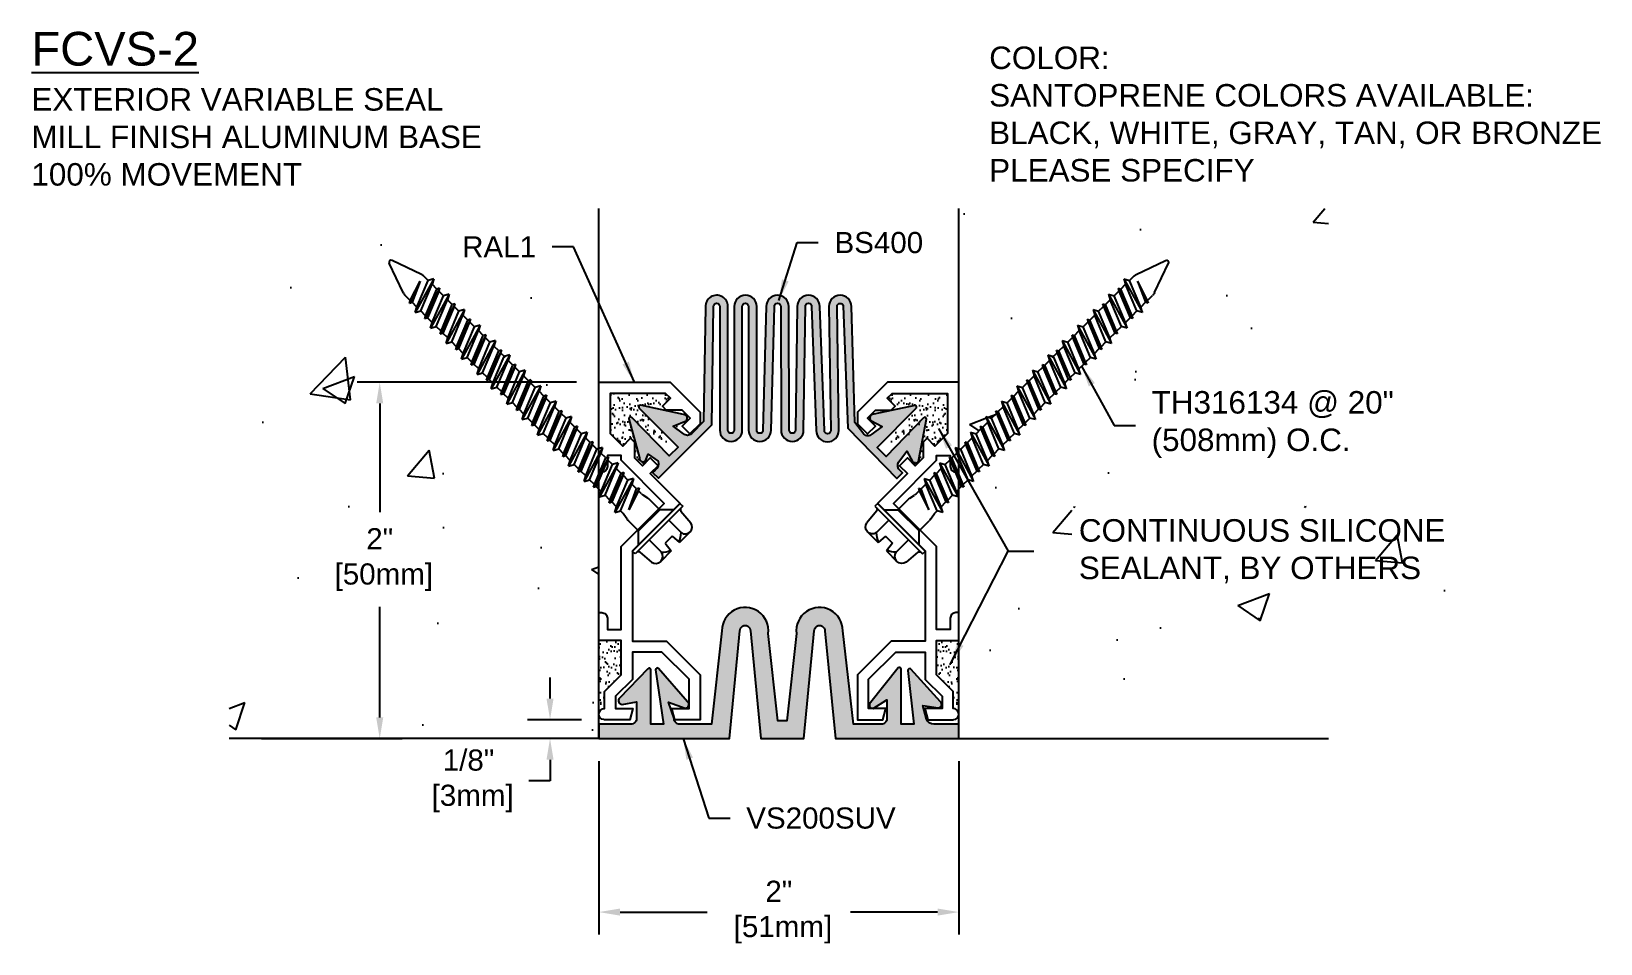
# Model space of a CAD drawing. Header units: inches. Extents: x 0.46 to 9.18, y 2.73 to 7.8.
import ezdxf

# ---------------------------------------------------------------- set-up
doc = ezdxf.new("R2010")
doc.units = ezdxf.units.IN
doc.header["$MEASUREMENT"] = 0
for name, color, linetype in [('Anchors', 4, 'Continuous'), ('Conditions', 1, 'Continuous'), ('Dimensions', 3, 'Continuous'), ('Fillers', 2, 'Continuous'), ('Metals', 7, 'Continuous'), ('Text', 2, 'Continuous')]:
    doc.layers.add(name, color=color, linetype=linetype)
doc.styles.add('arial', font='arial.ttf')
doc.dimstyles.new('Arial', dxfattribs={"dimtxt": 0.1175, "dimasz": 0.1175, "dimexe": 0.125, "dimexo": 0.125, "dimgap": 0.09, "dimtad": 0, "dimtih": 1, "dimtoh": 1, "dimdec": 4, "dimzin": 0, "dimdsep": 46, "dimlunit": 4, "dimtxsty": 'arial', "dimcen": 0.09, "dimadec": 0, "dimazin": 0, "dimtfac": 1, "dimtdec": 4, "dimtofl": 0, "dimtmove": 0, "dimatfit": 3, "dimfxl": 0, "dimfrac": 2, "dimtolj": 1, "dimtzin": 0, "dimarcsym": 0})
pattern_1 = [(142.5, (9.219993, 0), (0.0020473, 0.06262177), [0, -0.0494, 0, -0.05525, 0, -0.0528125]), (172.5, (9.21999, 0), (-0.0575177, 0.0917197), [0, -0.02665, 0, -0.044525, 0, -0.0170625]), (212.5, (9.25997, 0), (-0.1012096, 0.0001839), [0, -0.01625, 0, -0.0585, 0, -0.076375]), (222.5, (9.25997, 0), (-0.0976991, 0.0285245), [0, -0.008125, 0, -0.03835, 0, -0.043875])]

# ---------------------------------------------------------------- blocks, each defined once
blk = doc.blocks.new('A$CB0F2')
blk.add_lwpolyline([(0.029, 0.0023, -0.958439), (0.0317, 0.0642), (0.0317, 0.1582), (0.1247, 0.2512), (0.1247, 0.4422), (0.0007, 0.4422), (0.0007, 0.5972), (0.0167, 0.5972, -0.414214), (0.0477, 0.5662), (0.0477, 0.5042), (0.1247, 0.5042), (0.1247, 0.9649), (0.3641, 1.2043), (0.1247, 1.4438), (0.1247, 1.4712), (0.0477, 1.4712), (0.0477, 1.4092, -0.414214), (0.0167, 1.3782), (0.0007, 1.3782), (0.0007, 1.8772), (0.397, 1.8772), (0.5637, 1.7105), (0.5637, 1.6471), (0.507, 1.5904), (0.4631, 1.6343), (0.5077, 1.6788), (0.4638, 1.7226), (0.3755, 1.7219), (0.3535, 1.7439), (0.3981, 1.7884), (0.3713, 1.8152), (0.0627, 1.8152), (0.0627, 1.5935), (0.1329, 1.5232), (0.1768, 1.5671), (0.1987, 1.5452), (0.1987, 1.4575), (0.2425, 1.4136), (0.2864, 1.4575), (0.3302, 1.4136), (0.2864, 1.3698), (0.4518, 1.2043), (0.1867, 0.9392), (0.1867, 0.4392), (0.3767, 0.4392), (0.5637, 0.2522), (0.5637, 0.0022), (0.4233, 0.0022), (0.4067, 0.0642), (0.5017, 0.0642), (0.5017, 0.2265), (0.351, 0.3772), (0.1867, 0.3772), (0.1867, 0.2255), (0.0937, 0.1325), (0.0937, 0.0642), (0.1887, 0.0642), (0.172, 0.0022), (0.029, 0.0022)], format="xyb")
blk = doc.blocks.new('ral1')
blk.add_blockref('A$CB0F2', (-0.029, -0.0022))
blk = doc.blocks.new('Th316134')
for p, q in [((-0.1352, 1.779), (-0.129, 1.8501)), ((-0.0968, 1.8775), (-0.0272, 1.8775)), ((-0.0645, 1.7688), (-0.0645, 1.8501)), ((-0.0233, 1.8325), (-0.0272, 1.8775)), ((-0.0233, 1.8325), (0.0232, 1.8325)), ((0.0232, 1.8325), (0.0272, 1.8775)), ((0.0272, 1.8775), (0.0967, 1.8775)), ((0.0645, 1.7688), (0.0645, 1.8501)), ((0.1352, 1.779), (0.129, 1.8501)), ((-0.1568, 1.75), (-0.1568, 1.7688)), ((-0.1568, 1.7688), (0.1567, 1.7688)), ((-0.1568, 1.75), (0.1567, 1.75)), ((-0.1148, 1.75), (-0.0698, 1.705)), ((0.1148, 1.75), (0.0697, 1.705)), ((0.1567, 1.7688), (0.1567, 1.75)), ((-0.0698, 1.705), (-0.0698, 1.6379)), ((-0.0698, 1.705), (0.0697, 1.705)), ((0.0697, 1.705), (0.0697, 1.6379)), ((-0.0687, 1.6283), (-0.0633, 1.6023)), ((0.0687, 1.6283), (0.0633, 1.6023)), ((-0.0863, 1.5156), (0.0862, 1.5664)), ((-0.0737, 1.5664), (0.0321, 1.6029)), ((-0.0737, 1.5664), (-0.0623, 1.5726)), ((-0.0737, 1.5664), (-0.0623, 1.5602)), ((-0.0623, 1.5726), (0.0321, 1.6029)), ((0.0321, 1.6029), (-0.0623, 1.5602)), ((-0.0623, 1.5927), (-0.0623, 1.5726)), ((0.0623, 1.5793), (-0.0623, 1.5285)), ((-0.0623, 1.5602), (-0.0623, 1.5285)), ((0.0623, 1.5535), (-0.0623, 1.5027)), ((0.0623, 1.5927), (0.0623, 1.5793)), ((0.0862, 1.5664), (0.0623, 1.5793)), ((0.0862, 1.5664), (0.0623, 1.5535)), ((0.0623, 1.5535), (0.0623, 1.5218)), ((-0.0863, 1.5156), (-0.0623, 1.5285)), ((-0.0863, 1.5156), (-0.0623, 1.5027)), ((-0.0863, 1.4141), (0.0862, 1.4648)), ((-0.0737, 1.4648), (0.0737, 1.5156)), ((-0.0737, 1.4648), (-0.0623, 1.471)), ((-0.0737, 1.4648), (-0.0623, 1.4587)), ((-0.0623, 1.471), (0.0623, 1.5218)), ((0.0623, 1.5095), (-0.0623, 1.4587)), ((-0.0623, 1.5027), (-0.0623, 1.471)), ((0.0623, 1.4778), (-0.0623, 1.427)), ((-0.0623, 1.4587), (-0.0623, 1.427)), ((0.0737, 1.5156), (0.0623, 1.5218)), ((0.0737, 1.5156), (0.0623, 1.5095)), ((0.0623, 1.5095), (0.0623, 1.4778)), ((0.0862, 1.4648), (0.0623, 1.4778)), ((0.0862, 1.4648), (0.0623, 1.4519)), ((-0.0863, 1.4141), (-0.0623, 1.427)), ((-0.0863, 1.4141), (-0.0623, 1.4011)), ((-0.0737, 1.3633), (0.0737, 1.4141)), ((0.0623, 1.4519), (-0.0623, 1.4011)), ((-0.0623, 1.3694), (0.0623, 1.4202)), ((0.0623, 1.4079), (-0.0623, 1.3571)), ((-0.0623, 1.4011), (-0.0623, 1.3694)), ((0.0623, 1.4519), (0.0623, 1.4202)), ((0.0737, 1.4141), (0.0623, 1.4202)), ((0.0737, 1.4141), (0.0623, 1.4079)), ((0.0623, 1.4079), (0.0623, 1.3762)), ((-0.0863, 1.3125), (0.0862, 1.3633)), ((-0.0863, 1.3125), (-0.0623, 1.3254)), ((-0.0863, 1.3125), (-0.0623, 1.2996)), ((-0.0737, 1.3633), (-0.0623, 1.3694)), ((-0.0737, 1.3633), (-0.0623, 1.3571)), ((-0.0737, 1.2617), (0.0737, 1.3125)), ((0.0623, 1.3762), (-0.0623, 1.3254)), ((-0.0623, 1.3571), (-0.0623, 1.3254)), ((0.0623, 1.3504), (-0.0623, 1.2996)), ((-0.0623, 1.2679), (0.0623, 1.3187)), ((0.0862, 1.3633), (0.0623, 1.3762)), ((0.0862, 1.3633), (0.0623, 1.3504)), ((0.0623, 1.3504), (0.0623, 1.3187)), ((0.0737, 1.3125), (0.0623, 1.3187)), ((0.0737, 1.3125), (0.0623, 1.3063)), ((-0.0863, 1.2109), (0.0862, 1.2617)), ((-0.0737, 1.2617), (-0.0623, 1.2679)), ((-0.0737, 1.2617), (-0.0623, 1.2556)), ((0.0623, 1.3063), (-0.0623, 1.2556)), ((-0.0623, 1.2996), (-0.0623, 1.2679)), ((0.0623, 1.2746), (-0.0623, 1.2239)), ((-0.0623, 1.2556), (-0.0623, 1.2239)), ((0.0623, 1.2488), (-0.0623, 1.198)), ((0.0623, 1.3063), (0.0623, 1.2746)), ((0.0862, 1.2617), (0.0623, 1.2746)), ((0.0862, 1.2617), (0.0623, 1.2488)), ((0.0623, 1.2488), (0.0623, 1.2171)), ((-0.0863, 1.2109), (-0.0623, 1.2239)), ((-0.0863, 1.2109), (-0.0623, 1.198)), ((-0.0737, 1.1602), (0.0737, 1.2109)), ((-0.0623, 1.1663), (0.0623, 1.2171)), ((0.0623, 1.2048), (-0.0623, 1.154)), ((-0.0623, 1.198), (-0.0623, 1.1663)), ((0.0623, 1.1731), (-0.0623, 1.1223)), ((0.0737, 1.2109), (0.0623, 1.2171)), ((0.0737, 1.2109), (0.0623, 1.2048)), ((0.0623, 1.2048), (0.0623, 1.1731)), ((0.0862, 1.1602), (0.0623, 1.1731)), ((-0.0863, 1.1094), (0.0862, 1.1602)), ((-0.0863, 1.1094), (-0.0623, 1.1223)), ((-0.0863, 1.1094), (-0.0623, 1.0965)), ((-0.0737, 1.1602), (-0.0623, 1.1663)), ((-0.0737, 1.1602), (-0.0623, 1.154)), ((-0.0737, 1.0586), (0.0737, 1.1094)), ((-0.0623, 1.154), (-0.0623, 1.1223)), ((0.0623, 1.1472), (-0.0623, 1.0965)), ((-0.0623, 1.0648), (0.0623, 1.1155)), ((0.0623, 1.1032), (-0.0623, 1.0524)), ((-0.0623, 1.0965), (-0.0623, 1.0648)), ((0.0862, 1.1602), (0.0623, 1.1472)), ((0.0623, 1.1472), (0.0623, 1.1155)), ((0.0737, 1.1094), (0.0623, 1.1155)), ((0.0737, 1.1094), (0.0623, 1.1032)), ((0.0623, 1.1032), (0.0623, 1.0715)), ((-0.0863, 1.0078), (0.0862, 1.0586)), ((-0.0863, 1.0078), (-0.0623, 1.0207)), ((-0.0737, 1.0586), (-0.0623, 1.0648)), ((-0.0737, 1.0586), (-0.0623, 1.0524)), ((0.0623, 1.0715), (-0.0623, 1.0207)), ((-0.0623, 1.0524), (-0.0623, 1.0207)), ((0.0623, 1.0457), (-0.0623, 0.9949)), ((0.0862, 1.0586), (0.0623, 1.0715)), ((0.0862, 1.0586), (0.0623, 1.0457)), ((0.0623, 1.0457), (0.0623, 1.014)), ((-0.0863, 1.0078), (-0.0623, 0.9949)), ((-0.0863, 0.9063), (0.0862, 0.957)), ((-0.0737, 0.957), (0.0737, 1.0078)), ((-0.0737, 0.957), (-0.0623, 0.9632)), ((-0.0737, 0.957), (-0.0623, 0.9509)), ((-0.0623, 0.9632), (0.0623, 1.014)), ((0.0623, 1.0016), (-0.0623, 0.9509)), ((-0.0623, 0.9949), (-0.0623, 0.9632)), ((0.0623, 0.97), (-0.0623, 0.9192)), ((-0.0623, 0.9509), (-0.0623, 0.9192)), ((0.0737, 1.0078), (0.0623, 1.014)), ((0.0737, 1.0078), (0.0623, 1.0016)), ((0.0623, 1.0016), (0.0623, 0.97)), ((0.0862, 0.957), (0.0623, 0.97)), ((0.0862, 0.957), (0.0623, 0.9441)), ((-0.0863, 0.9063), (-0.0623, 0.9192)), ((-0.0863, 0.9063), (-0.0623, 0.8933)), ((-0.0737, 0.8555), (0.0737, 0.9063)), ((0.0623, 0.9441), (-0.0623, 0.8933)), ((-0.0623, 0.8616), (0.0623, 0.9124)), ((0.0623, 0.9001), (-0.0623, 0.8493)), ((-0.0623, 0.8933), (-0.0623, 0.8616)), ((0.0623, 0.9441), (0.0623, 0.9124)), ((0.0737, 0.9063), (0.0623, 0.9124)), ((0.0737, 0.9063), (0.0623, 0.9001)), ((0.0623, 0.9001), (0.0623, 0.8684)), ((-0.0863, 0.8047), (0.0862, 0.8555)), ((-0.0863, 0.8047), (-0.0623, 0.8176)), ((-0.0863, 0.8047), (-0.0623, 0.7918)), ((-0.0737, 0.8555), (-0.0623, 0.8616)), ((-0.0737, 0.8555), (-0.0623, 0.8493)), ((-0.0737, 0.7539), (0.0737, 0.8047)), ((0.0623, 0.8684), (-0.0623, 0.8176)), ((-0.0623, 0.8493), (-0.0623, 0.8176)), ((0.0623, 0.8425), (-0.0623, 0.7918)), ((-0.0623, 0.7601), (0.0623, 0.8109)), ((0.0862, 0.8555), (0.0623, 0.8684)), ((0.0862, 0.8555), (0.0623, 0.8425)), ((0.0623, 0.8425), (0.0623, 0.8109)), ((0.0737, 0.8047), (0.0623, 0.8109)), ((0.0737, 0.8047), (0.0623, 0.7985)), ((-0.0863, 0.7031), (0.0862, 0.7539)), ((-0.0737, 0.7539), (-0.0623, 0.7601)), ((-0.0737, 0.7539), (-0.0623, 0.7477)), ((0.0623, 0.7985), (-0.0623, 0.7477)), ((-0.0623, 0.7918), (-0.0623, 0.7601)), ((0.0623, 0.7668), (-0.0623, 0.716)), ((-0.0623, 0.7477), (-0.0623, 0.716)), ((0.0623, 0.741), (-0.0623, 0.6902)), ((0.0623, 0.7985), (0.0623, 0.7668)), ((0.0862, 0.7539), (0.0623, 0.7668)), ((0.0862, 0.7539), (0.0623, 0.741)), ((0.0623, 0.7488), (0.0623, 0.7171)), ((-0.0863, 0.7031), (-0.0623, 0.716)), ((-0.0863, 0.7031), (-0.0623, 0.6902)), ((-0.0863, 0.6094), (0.0862, 0.6602)), ((-0.0737, 0.6602), (0.0737, 0.7109)), ((-0.0737, 0.6602), (-0.0623, 0.6663)), ((-0.0737, 0.6602), (-0.0623, 0.654)), ((-0.0623, 0.6663), (0.0623, 0.7171)), ((0.0623, 0.7048), (-0.0623, 0.654)), ((-0.0623, 0.698), (-0.0623, 0.6663)), ((0.0623, 0.6731), (-0.0623, 0.6223)), ((0.0737, 0.7109), (0.0623, 0.7171)), ((0.0737, 0.7109), (0.0623, 0.7048)), ((0.0623, 0.7048), (0.0623, 0.6731)), ((0.0862, 0.6602), (0.0623, 0.6731)), ((0.0862, 0.6602), (0.0623, 0.6472)), ((-0.0863, 0.6094), (-0.0623, 0.6223)), ((-0.0863, 0.6094), (-0.0623, 0.5965)), ((-0.0737, 0.5586), (0.0737, 0.6094)), ((-0.0623, 0.654), (-0.0623, 0.6223)), ((0.0623, 0.6472), (-0.0623, 0.5965)), ((-0.0623, 0.5648), (0.0623, 0.6155)), ((0.0623, 0.6032), (-0.0623, 0.5524)), ((-0.0623, 0.5965), (-0.0623, 0.5648)), ((0.0623, 0.6472), (0.0623, 0.6155)), ((0.0737, 0.6094), (0.0623, 0.6155)), ((0.0737, 0.6094), (0.0623, 0.6032)), ((0.0623, 0.6032), (0.0623, 0.5715)), ((-0.0863, 0.5078), (0.0862, 0.5586)), ((-0.0863, 0.5078), (-0.0623, 0.5207)), ((-0.0737, 0.5586), (-0.0623, 0.5648)), ((-0.0737, 0.5586), (-0.0623, 0.5524)), ((0.0623, 0.5715), (-0.0623, 0.5207)), ((-0.0623, 0.5524), (-0.0623, 0.5207)), ((0.0623, 0.5457), (-0.0623, 0.4949)), ((-0.0623, 0.4632), (0.0623, 0.514)), ((0.0862, 0.5586), (0.0623, 0.5715)), ((0.0862, 0.5586), (0.0623, 0.5457)), ((0.0623, 0.5457), (0.0623, 0.514)), ((0.0737, 0.5078), (0.0623, 0.514)), ((-0.0863, 0.5078), (-0.0623, 0.4949)), ((-0.0863, 0.4063), (0.0862, 0.457)), ((-0.0737, 0.457), (0.0737, 0.5078)), ((-0.0737, 0.457), (-0.0623, 0.4632)), ((-0.0737, 0.457), (-0.0623, 0.4509)), ((0.0623, 0.5016), (-0.0623, 0.4509)), ((-0.0623, 0.4949), (-0.0623, 0.4632)), ((0.0623, 0.47), (-0.0623, 0.4192)), ((-0.0623, 0.4509), (-0.0623, 0.4192)), ((0.0623, 0.4441), (-0.0623, 0.3933)), ((0.0737, 0.5078), (0.0623, 0.5016)), ((0.0623, 0.5016), (0.0623, 0.47)), ((0.0862, 0.457), (0.0623, 0.47)), ((0.0862, 0.457), (0.0623, 0.4441)), ((0.0623, 0.4441), (0.0623, 0.4124)), ((-0.0863, 0.4063), (-0.0623, 0.4192)), ((-0.0863, 0.4063), (-0.0623, 0.3933)), ((-0.0737, 0.3555), (0.0737, 0.4063)), ((-0.0623, 0.3616), (0.0623, 0.4124)), ((0.0623, 0.4001), (-0.0623, 0.3493)), ((-0.0623, 0.3933), (-0.0623, 0.3616)), ((0.0623, 0.3684), (-0.0623, 0.3176)), ((0.0737, 0.4063), (0.0623, 0.4124)), ((0.0737, 0.4063), (0.0623, 0.4001)), ((0.0623, 0.4001), (0.0623, 0.3684)), ((0.0862, 0.3555), (0.0623, 0.3684)), ((-0.0863, 0.3047), (0.0862, 0.3555)), ((-0.0863, 0.3047), (-0.0623, 0.3176)), ((-0.0863, 0.3047), (-0.0623, 0.2918)), ((-0.0737, 0.3555), (-0.0623, 0.3616)), ((-0.0737, 0.3555), (-0.0623, 0.3493)), ((-0.0737, 0.2539), (0.0737, 0.3047)), ((-0.0623, 0.3493), (-0.0623, 0.3176)), ((0.0623, 0.3425), (-0.0623, 0.2918)), ((-0.0623, 0.2601), (0.0623, 0.3109)), ((0.0623, 0.2985), (-0.0623, 0.2477)), ((-0.0623, 0.2918), (-0.0623, 0.2601)), ((0.0862, 0.3555), (0.0623, 0.3425)), ((0.0623, 0.3425), (0.0623, 0.3109)), ((0.0737, 0.3047), (0.0623, 0.3109)), ((0.0737, 0.3047), (0.0623, 0.2985)), ((0.0623, 0.2985), (0.0623, 0.2668)), ((-0.0863, 0.2031), (0.0862, 0.2539)), ((-0.0737, 0.2539), (-0.0623, 0.2601)), ((-0.0737, 0.2539), (-0.0623, 0.2477)), ((0.0623, 0.2668), (-0.0623, 0.216)), ((-0.0623, 0.2477), (-0.0623, 0.216)), ((0.0623, 0.241), (-0.0623, 0.1902)), ((0.0862, 0.2539), (0.0623, 0.2668)), ((0.0862, 0.2539), (0.0623, 0.241)), ((0.0623, 0.241), (0.0623, 0.2093)), ((-0.0863, 0.2031), (-0.0623, 0.216)), ((-0.0863, 0.2031), (-0.0623, 0.1902)), ((-0.0623, 0.1902), (-0.0623, 0.1643)), ((-0.0596, 0.149), (-0.0096, 0.0062)), ((-0.0335, 0.1662), (0.0623, 0.2093)), ((-0.0335, 0.1662), (0.0737, 0.2031)), ((0.0623, 0.197), (-0.0335, 0.1662)), ((0.0596, 0.149), (0.0096, 0.0062)), ((0.0737, 0.2031), (0.0623, 0.2093)), ((0.0737, 0.2031), (0.0623, 0.197)), ((0.0623, 0.197), (0.0623, 0.1643))]:
    blk.add_line(p, q)
for centre, radius, start, end in [((-0.0968, 1.8448), 0.0327, 9.28497, 170.71503), ((0, 1.7879), 0.0896, 107.42152, 136.04074), ((0, 1.7879), 0.0896, 43.95926, 72.57848), ((0.0967, 1.8448), 0.0327, 9.28497, 170.71503), ((-0.1464, 1.78), 0.0112, 270, 355), ((0.1464, 1.78), 0.0112, 185, 270), ((-0.0233, 1.6379), 0.0465, 180, 191.9357), ((0.0232, 1.6379), 0.0465, 348.0643, 0), ((-0.1088, 1.5927), 0.0465, 0, 11.9357), ((0.1088, 1.5927), 0.0465, 168.0643, 180), ((-0.0158, 0.1643), 0.0465, 180, 199.30575), ((0.0158, 0.1643), 0.0465, 340.69425, 0), ((0, 0.0106), 0.0106, 204.10008, 335.89992)]:
    blk.add_arc(centre, radius, start, end)
blk = doc.blocks.new('*D3')
at = {"layer": 'Defpoints', "color": 0}
for p in [(3.61, 3.8692), (5.61, 3.8692), (3.61, 2.9049)]:
    blk.add_point(p, dxfattribs=at)
at = {"layer": 'Dimensions', "color": 0, "lineweight": -2}
for p, q in [((3.61, 3.7442), (3.61, 2.7799)), ((5.61, 3.7442), (5.61, 2.7799)), ((3.7275, 2.9049), (4.2117, 2.9049)), ((5.4925, 2.9049), (5.0083, 2.9049))]:
    blk.add_line(p, q, dxfattribs=at)
at = {"layer": 'Dimensions', "color": 0}
for points in [[(3.7275, 2.9244), (3.7275, 2.8853), (3.61, 2.9049)], [(5.4925, 2.9244), (5.4925, 2.8853), (5.61, 2.9049)]]:
    blk.add_solid(points, dxfattribs=at)
at = {"layer": 'Dimensions', "color": 0, "insert": (4.61, 2.9049), "char_height": 0.1175, "attachment_point": 5, "style": 'arial'}
blk.add_mtext('\\A1;2"\\P [51mm]', dxfattribs=at)
blk = doc.blocks.new('*D4')
at = {"layer": 'Defpoints', "color": 0}
for p in [(2.3922, 5.8492), (3.61, 5.8492), (1.61, 3.8692)]:
    blk.add_point(p, dxfattribs=at)
at = {"layer": 'Dimensions', "color": 0, "lineweight": -2}
for p, q in [((3.485, 5.8492), (2.2672, 5.8492)), ((2.3922, 5.7317), (2.3922, 5.1277)), ((2.3922, 3.9867), (2.3922, 4.6008)), ((1.735, 3.8692), (2.5172, 3.8692))]:
    blk.add_line(p, q, dxfattribs=at)
at = {"layer": 'Dimensions', "color": 0}
for points in [[(2.3726, 5.7317), (2.4117, 5.7317), (2.3922, 5.8492)], [(2.3726, 3.9867), (2.4117, 3.9867), (2.3922, 3.8692)]]:
    blk.add_solid(points, dxfattribs=at)
at = {"layer": 'Dimensions', "color": 0, "insert": (2.3922, 4.8642), "char_height": 0.1175, "attachment_point": 5, "style": 'arial'}
blk.add_mtext('\\A1;2"\\P [50mm]', dxfattribs=at)
blk = doc.blocks.new('*D5')
at = {"layer": 'Defpoints', "color": 0}
for p in [(3.6384, 3.9742), (3.3386, 3.8692), (3.61, 3.8692)]:
    blk.add_point(p, dxfattribs=at)
at = {"layer": 'Dimensions', "color": 0, "lineweight": -2}
for p, q in [((3.3386, 4.0917), (3.3386, 4.2092)), ((3.5134, 3.9742), (3.2136, 3.9742)), ((3.485, 3.8692), (3.2136, 3.8692)), ((3.3386, 3.7517), (3.3386, 3.6342)), ((3.3386, 3.6342), (3.2211, 3.6342))]:
    blk.add_line(p, q, dxfattribs=at)
at = {"layer": 'Dimensions', "color": 0}
for points in [[(3.319, 4.0917), (3.3582, 4.0917), (3.3386, 3.9742)], [(3.319, 3.7517), (3.3582, 3.7517), (3.3386, 3.8692)]]:
    blk.add_solid(points, dxfattribs=at)
at = {"layer": 'Dimensions', "color": 0, "insert": (2.8857, 3.6342), "char_height": 0.1175, "attachment_point": 5, "style": 'arial'}
blk.add_mtext('\\A1;1/8"\\P [3mm]', dxfattribs=at)
blk = doc.blocks.new('bs400')
at = {"layer": 'Fillers'}
blk.add_hatch(color=256, dxfattribs=at).paths.add_polyline_path([(4.7574, 6.2707, -1), (4.7924, 6.2707), (4.8184, 5.5806, 1), (4.9434, 5.5806), (4.9334, 6.2699, -0.930678), (4.9684, 6.2737), (4.9934, 5.5946), (5.2661, 5.3139), (5.2979, 5.3458), (5.2845, 5.3592, -0.379282), (5.2757, 5.4063), (5.321, 5.4662), (5.3549, 5.4055, 0.684825), (5.389, 5.4205), (5.4308, 5.6447, 0.67662), (5.4137, 5.652), (5.206, 5.4377), (5.1565, 5.4872), (5.3722, 5.7029, 0.637589), (5.366, 5.7199), (5.1371, 5.6716, 0.699658), (5.1212, 5.6375), (5.184, 5.6035), (5.1264, 5.5611, -0.414214), (5.0826, 5.5611), (5.0319, 5.6256), (5.0134, 6.2707, 1), (4.8884, 6.2707), (4.8984, 5.5811, -1.014531), (4.8634, 5.5806), (4.8374, 6.2707, 1), (4.7124, 6.2707), (4.7026, 5.5832, -1), (4.6676, 5.5832), (4.6654, 6.2711, 0.996768), (4.5404, 6.2707), (4.5219, 5.5832, -1), (4.4869, 5.5832), (4.4869, 6.2707, 1), (4.3619, 6.2707), (4.3619, 5.5832, -1), (4.3269, 5.5832), (4.3269, 6.2712, 1.025803), (4.2026, 6.2675), (4.1922, 5.6314), (4.1242, 5.5635, -0.414214), (4.0804, 5.5635), (4.0228, 5.6058), (4.0959, 5.6358, 0.699658), (4.08, 5.6699), (3.8408, 5.7222, 0.637589), (3.8346, 5.7052), (4.0503, 5.4895), (4.0008, 5.44), (3.7931, 5.6544, 0.67662), (3.776, 5.6471), (3.8349, 5.4287, 0.684825), (3.869, 5.4136), (3.8842, 5.4506), (3.9401, 5.4102, -0.350604), (3.9223, 5.3615), (3.9089, 5.3481), (3.9407, 5.3163), (4.2372, 5.6127), (4.2469, 6.2707, -1), (4.2819, 6.2707), (4.2819, 5.5832, 1), (4.4069, 5.5832), (4.4069, 6.2707, -1), (4.4419, 6.2707), (4.4419, 5.5832, 1), (4.5669, 5.5832), (4.5854, 6.2707, -1), (4.6204, 6.2707), (4.6226, 5.5828, 0.996768), (4.7476, 5.5832)])
blk.add_lwpolyline([(4.3619, 5.5832, -1), (4.3269, 5.5832), (4.3269, 6.2707, 1.03026), (4.2026, 6.2675), (4.1922, 5.6314), (4.1242, 5.5635, -0.414214), (4.0804, 5.5635), (4.0228, 5.6058), (4.0959, 5.6358, 0.699658), (4.08, 5.6699), (3.8408, 5.7222, 0.637589), (3.8346, 5.7052), (4.0503, 5.4895), (4.0008, 5.44), (3.7931, 5.6544, 0.67662), (3.776, 5.6471), (3.8349, 5.4287, 0.684825), (3.869, 5.4136), (3.8842, 5.4506), (3.9401, 5.4102, -0.350604), (3.9223, 5.3615), (3.9089, 5.3481), (3.9407, 5.3163), (4.2372, 5.6127), (4.2469, 6.2707, -1), (4.2819, 6.2707), (4.2819, 5.5832, 1), (4.4069, 5.5832), (4.4069, 6.2707, -1), (4.4419, 6.2707), (4.4419, 5.5832, 1), (4.5669, 5.5832), (4.5854, 6.2707, -1), (4.6204, 6.2707), (4.6226, 5.5832, 1), (4.7476, 5.5832), (4.7574, 6.2707, -1), (4.7924, 6.2707), (4.8184, 5.5806, 1), (4.9434, 5.5806), (4.9334, 6.2707, -0.91191), (4.9684, 6.2737), (4.9934, 5.5946), (5.2661, 5.3139), (5.2979, 5.3458), (5.2845, 5.3592, -0.379282), (5.2757, 5.4063), (5.321, 5.4662), (5.3549, 5.4055, 0.684825), (5.389, 5.4205), (5.4308, 5.6447, 0.67662), (5.4137, 5.652), (5.206, 5.4377), (5.1565, 5.4872), (5.3722, 5.7029, 0.637589), (5.366, 5.7199), (5.1371, 5.6716, 0.699658), (5.1212, 5.6375), (5.184, 5.6035), (5.1264, 5.5611, -0.414214), (5.0826, 5.5611), (5.0319, 5.6256), (5.0134, 6.2707, 1), (4.8884, 6.2707), (4.8984, 5.5806, -1), (4.8634, 5.5806), (4.8374, 6.2707, 1), (4.7124, 6.2707), (4.7026, 5.5832, -1), (4.6676, 5.5832), (4.6654, 6.2707, 1), (4.5404, 6.2707), (4.5219, 5.5832, -1), (4.4869, 5.5832), (4.4869, 6.2707, 1), (4.3619, 6.2707)], format="xyb", close=True, dxfattribs=at)
blk = doc.blocks.new('vs200s')
blk.add_hatch(color=256).paths.add_polyline_path([(5.0424, 2.6807, 1.064659), (4.7849, 2.6965), (4.7266, 2.1773), (4.5507, 2.1773, -0.414214), (4.5197, 2.2083), (4.4889, 2.299), (4.5816, 2.2669, 0.699658), (4.5945, 2.3022), (4.4334, 2.4873, 0.637589), (4.4169, 2.4796), (4.4604, 2.1773), (4.3904, 2.1773), (4.3904, 2.4788, 0.67662), (4.3732, 2.4857), (4.2169, 2.3221, 0.684825), (4.2304, 2.2873), (4.3104, 2.3023), (4.3104, 2.2083, -0.414214), (4.2794, 2.1773), (4.1014, 2.1773), (4.1014, 2.0973), (4.8266, 2.0973), (4.8849, 2.6965, -1.006512), (4.9434, 2.6965), (5.0017, 2.0979), (5.2404, 2.0979), (5.2987, 2.6965, -1.006512), (5.3572, 2.6965), (5.4156, 2.0973), (6.1014, 2.0973), (6.1014, 2.1773), (5.9628, 2.1773, -0.37041), (5.9227, 2.2056), (5.901, 2.2815), (5.9865, 2.2674, 0.684825), (5.9999, 2.3022), (5.8356, 2.483, 0.67662), (5.8183, 2.4761), (5.8518, 2.1773), (5.7818, 2.1773), (5.7818, 2.4823, 0.637589), (5.7653, 2.49), (5.6121, 2.2999, 0.699658), (5.6249, 2.2646), (5.7018, 2.3123), (5.7018, 2.2083, -0.414214), (5.6708, 2.1773), (5.5156, 2.1773), (5.4572, 2.6965, 1.064659), (5.1997, 2.6807), (5.1453, 2.1968), (5.0968, 2.1968)])
blk.add_lwpolyline([(5.0424, 2.6807, 1.064659), (4.7849, 2.6965), (4.7266, 2.1773), (4.5507, 2.1773, -0.414214), (4.5197, 2.2083), (4.4889, 2.299), (4.5816, 2.2669, 0.699658), (4.5945, 2.3022), (4.4334, 2.4873, 0.637589), (4.4169, 2.4796), (4.4604, 2.1773), (4.3904, 2.1773), (4.3904, 2.4788, 0.67662), (4.3732, 2.4857), (4.2169, 2.3221, 0.684825), (4.2304, 2.2873), (4.3104, 2.3023), (4.3104, 2.2083, -0.414214), (4.2794, 2.1773), (4.1014, 2.1773), (4.1014, 2.0973), (4.8266, 2.0973), (4.8849, 2.6965, -1.006512), (4.9434, 2.6965), (5.0017, 2.0979), (5.2404, 2.0979), (5.2987, 2.6965, -1.006512), (5.3572, 2.6965), (5.4156, 2.0973), (6.1014, 2.0973), (6.1014, 2.1773), (5.9628, 2.1773, -0.37041), (5.9227, 2.2056), (5.901, 2.2815), (5.9865, 2.2674, 0.684825), (5.9999, 2.3022), (5.8356, 2.483, 0.67662), (5.8183, 2.4761), (5.8518, 2.1773), (5.7818, 2.1773), (5.7818, 2.4823, 0.637589), (5.7653, 2.49), (5.6121, 2.2999, 0.699658), (5.6249, 2.2646), (5.7018, 2.3123), (5.7018, 2.2083, -0.414214), (5.6708, 2.1773), (5.5156, 2.1773), (5.4572, 2.6965, 1.064659), (5.1997, 2.6807), (5.1453, 2.1968), (5.0968, 2.1968)], format="xyb", close=True)

msp = doc.modelspace()

# ---------------------------------------------------------------- hatches: boundary and pattern name
at = {"layer": 'Conditions'}
h = msp.add_hatch(dxfattribs=at)
h.set_pattern_fill('AR-CONC', color=256, scale=0.25, style=0)
h.paths.add_polyline_path([(2.07168, 4.65945), (2.7233, 4.65945), (2.7233, 5.0979), (2.07168, 5.0979)], flags=16)
h.paths.add_polyline_path([(2.89323, 6.54353), (3.2608, 6.54353), (3.2608, 6.66151), (2.89323, 6.66151)], flags=16)
h.paths.add_polyline_path([(6.2375, 4.68558), (8.33752, 4.68558), (8.33752, 5.15372), (6.2375, 5.15372)])
h.paths.add_polyline_path([(6.64239, 5.41031), (7.97248, 5.41031), (7.97248, 5.8504), (6.64239, 5.8504)])
edge = h.paths.add_edge_path()
edge.add_line((7.66457, 6.81602), (5.61, 6.81602))
edge.add_line((5.61, 6.81602), (5.61, 5.48068))
edge.add_line((5.61, 5.48068), (5.62081, 5.47743))
edge.add_line((5.62081, 5.47743), (5.64762, 5.50424))
edge.add_line((5.64762, 5.50424), (5.64315, 5.51913))
edge.add_line((5.64315, 5.51913), (5.65804, 5.51467))
edge.add_line((5.65804, 5.51467), (5.68485, 5.54147))
edge.add_line((5.68485, 5.54147), (5.67548, 5.57271))
edge.add_line((5.67548, 5.57271), (5.70671, 5.56334))
edge.add_line((5.70671, 5.56334), (5.73352, 5.59014))
edge.add_line((5.73352, 5.59014), (5.72905, 5.60504))
edge.add_line((5.72905, 5.60504), (5.74395, 5.60057))
edge.add_line((5.74395, 5.60057), (5.77075, 5.62738))
edge.add_line((5.77075, 5.62738), (5.76139, 5.65861))
edge.add_line((5.76139, 5.65861), (5.79262, 5.64924))
edge.add_line((5.79262, 5.64924), (5.81942, 5.67605))
edge.add_line((5.81942, 5.67605), (5.81496, 5.69094))
edge.add_line((5.81496, 5.69094), (5.82985, 5.68647))
edge.add_line((5.82985, 5.68647), (5.85666, 5.71328))
edge.add_line((5.85666, 5.71328), (5.84729, 5.74451))
edge.add_line((5.84729, 5.74451), (5.87852, 5.73515))
edge.add_line((5.87852, 5.73515), (5.90533, 5.76195))
edge.add_line((5.90533, 5.76195), (5.90086, 5.77685))
edge.add_line((5.90086, 5.77685), (5.91575, 5.77238))
edge.add_line((5.91575, 5.77238), (5.94256, 5.79918))
edge.add_line((5.94256, 5.79918), (5.93319, 5.83042))
edge.add_line((5.93319, 5.83042), (5.96442, 5.82105))
edge.add_line((5.96442, 5.82105), (5.99123, 5.84786))
edge.add_line((5.99123, 5.84786), (5.98676, 5.86275))
edge.add_line((5.98676, 5.86275), (6.00166, 5.85828))
edge.add_line((6.00166, 5.85828), (6.02846, 5.88509))
edge.add_line((6.02846, 5.88509), (6.0191, 5.91632))
edge.add_line((6.0191, 5.91632), (6.05033, 5.90695))
edge.add_line((6.05033, 5.90695), (6.07714, 5.93376))
edge.add_line((6.07714, 5.93376), (6.07267, 5.94865))
edge.add_line((6.07267, 5.94865), (6.08756, 5.94419))
edge.add_line((6.08756, 5.94419), (6.11437, 5.97099))
edge.add_line((6.11437, 5.97099), (6.105, 6.00222))
edge.add_line((6.105, 6.00222), (6.13623, 5.99286))
edge.add_line((6.13623, 5.99286), (6.15643, 6.01306))
edge.add_line((6.15643, 6.01306), (6.15196, 6.02795))
edge.add_line((6.15196, 6.02795), (6.16686, 6.02348))
edge.add_line((6.16686, 6.02348), (6.19366, 6.05029))
edge.add_line((6.19366, 6.05029), (6.1843, 6.08152))
edge.add_line((6.1843, 6.08152), (6.21553, 6.07215))
edge.add_line((6.21553, 6.07215), (6.24233, 6.09896))
edge.add_line((6.24233, 6.09896), (6.23787, 6.11385))
edge.add_line((6.23787, 6.11385), (6.25276, 6.10939))
edge.add_line((6.25276, 6.10939), (6.27957, 6.13619))
edge.add_line((6.27957, 6.13619), (6.2702, 6.16742))
edge.add_line((6.2702, 6.16742), (6.30143, 6.15806))
edge.add_line((6.30143, 6.15806), (6.32824, 6.18486))
edge.add_line((6.32824, 6.18486), (6.32377, 6.19976))
edge.add_line((6.32377, 6.19976), (6.33866, 6.19529))
edge.add_line((6.33866, 6.19529), (6.36547, 6.2221))
edge.add_line((6.36547, 6.2221), (6.3561, 6.25333))
edge.add_line((6.3561, 6.25333), (6.38734, 6.24396))
edge.add_line((6.38734, 6.24396), (6.41414, 6.27077))
edge.add_line((6.41414, 6.27077), (6.40968, 6.28566))
edge.add_line((6.40968, 6.28566), (6.42457, 6.28119))
edge.add_line((6.42457, 6.28119), (6.45138, 6.308))
edge.add_line((6.45138, 6.308), (6.44201, 6.33923))
edge.add_line((6.44201, 6.33923), (6.47324, 6.32986))
edge.add_line((6.47324, 6.32986), (6.50005, 6.35667))
edge.add_line((6.50005, 6.35667), (6.49558, 6.37156))
edge.add_line((6.49558, 6.37156), (6.51047, 6.3671))
edge.add_line((6.51047, 6.3671), (6.53728, 6.3939))
edge.add_line((6.53728, 6.3939), (6.52791, 6.42514))
edge.add_line((6.52791, 6.42514), (6.55914, 6.41577))
edge.add_line((6.55914, 6.41577), (6.58102, 6.43764))
edge.add_arc((6.62035, 6.39831), 0.05562, 115.694249, 135, ccw=False)
edge.add_line((6.59623, 6.44843), (6.75733, 6.52594))
edge.add_arc((6.76374, 6.51506), 0.01263, -20.899922, 120.488576, ccw=False)
edge.add_line((6.77554, 6.51055), (6.69711, 6.34755))
edge.add_arc((6.64699, 6.37167), 0.05562, 315, 334.305751, ccw=False)
edge.add_line((6.68632, 6.33234), (6.65873, 6.30474))
edge.add_line((6.65873, 6.30474), (6.6632, 6.28985))
edge.add_line((6.6632, 6.28985), (6.6483, 6.29432))
edge.add_line((6.6483, 6.29432), (6.6215, 6.26751))
edge.add_line((6.6215, 6.26751), (6.63086, 6.23628))
edge.add_line((6.63086, 6.23628), (6.59963, 6.24565))
edge.add_line((6.59963, 6.24565), (6.57283, 6.21884))
edge.add_line((6.57283, 6.21884), (6.57729, 6.20395))
edge.add_line((6.57729, 6.20395), (6.5624, 6.20841))
edge.add_line((6.5624, 6.20841), (6.53559, 6.18161))
edge.add_line((6.53559, 6.18161), (6.54496, 6.15038))
edge.add_line((6.54496, 6.15038), (6.51373, 6.15974))
edge.add_line((6.51373, 6.15974), (6.48692, 6.13294))
edge.add_line((6.48692, 6.13294), (6.49139, 6.11804))
edge.add_line((6.49139, 6.11804), (6.4765, 6.12251))
edge.add_line((6.4765, 6.12251), (6.44969, 6.0957))
edge.add_line((6.44969, 6.0957), (6.45906, 6.06447))
edge.add_line((6.45906, 6.06447), (6.42782, 6.07384))
edge.add_line((6.42782, 6.07384), (6.40102, 6.04703))
edge.add_line((6.40102, 6.04703), (6.40548, 6.03214))
edge.add_line((6.40548, 6.03214), (6.39059, 6.03661))
edge.add_line((6.39059, 6.03661), (6.36378, 6.0098))
edge.add_line((6.36378, 6.0098), (6.37315, 5.97857))
edge.add_line((6.37315, 5.97857), (6.34192, 5.98794))
edge.add_line((6.34192, 5.98794), (6.31511, 5.96113))
edge.add_line((6.31511, 5.96113), (6.31958, 5.94624))
edge.add_line((6.31958, 5.94624), (6.30469, 5.9507))
edge.add_line((6.30469, 5.9507), (6.27788, 5.9239))
edge.add_line((6.27788, 5.9239), (6.28725, 5.89266))
edge.add_line((6.28725, 5.89266), (6.25602, 5.90203))
edge.add_line((6.25602, 5.90203), (6.22921, 5.87522))
edge.add_line((6.22921, 5.87522), (6.23368, 5.86033))
edge.add_line((6.23368, 5.86033), (6.21878, 5.8648))
edge.add_line((6.21878, 5.8648), (6.19859, 5.8446))
edge.add_line((6.19859, 5.8446), (6.20795, 5.81337))
edge.add_line((6.20795, 5.81337), (6.17672, 5.82274))
edge.add_line((6.17672, 5.82274), (6.14991, 5.79593))
edge.add_line((6.14991, 5.79593), (6.15438, 5.78104))
edge.add_line((6.15438, 5.78104), (6.13949, 5.7855))
edge.add_line((6.13949, 5.7855), (6.11268, 5.7587))
edge.add_line((6.11268, 5.7587), (6.12205, 5.72746))
edge.add_line((6.12205, 5.72746), (6.09082, 5.73683))
edge.add_line((6.09082, 5.73683), (6.06401, 5.71003))
edge.add_line((6.06401, 5.71003), (6.06848, 5.69513))
edge.add_line((6.06848, 5.69513), (6.05358, 5.6996))
edge.add_line((6.05358, 5.6996), (6.02678, 5.67279))
edge.add_line((6.02678, 5.67279), (6.03615, 5.64156))
edge.add_line((6.03615, 5.64156), (6.00491, 5.65093))
edge.add_line((6.00491, 5.65093), (5.97811, 5.62412))
edge.add_line((5.97811, 5.62412), (5.98257, 5.60923))
edge.add_line((5.98257, 5.60923), (5.96768, 5.6137))
edge.add_line((5.96768, 5.6137), (5.94087, 5.58689))
edge.add_line((5.94087, 5.58689), (5.95024, 5.55566))
edge.add_line((5.95024, 5.55566), (5.91901, 5.56502))
edge.add_line((5.91901, 5.56502), (5.8922, 5.53822))
edge.add_line((5.8922, 5.53822), (5.89667, 5.52332))
edge.add_line((5.89667, 5.52332), (5.88178, 5.52779))
edge.add_line((5.88178, 5.52779), (5.85497, 5.50099))
edge.add_line((5.85497, 5.50099), (5.86434, 5.46975))
edge.add_line((5.86434, 5.46975), (5.83311, 5.47912))
edge.add_line((5.83311, 5.47912), (5.8063, 5.45231))
edge.add_line((5.8063, 5.45231), (5.81077, 5.43742))
edge.add_line((5.81077, 5.43742), (5.79587, 5.44189))
edge.add_line((5.79587, 5.44189), (5.76907, 5.41508))
edge.add_line((5.76907, 5.41508), (5.77843, 5.38385))
edge.add_line((5.77843, 5.38385), (5.7472, 5.39322))
edge.add_line((5.7472, 5.39322), (5.7204, 5.36641))
edge.add_line((5.7204, 5.36641), (5.72486, 5.35152))
edge.add_line((5.72486, 5.35152), (5.70997, 5.35598))
edge.add_line((5.70997, 5.35598), (5.68316, 5.32918))
edge.add_line((5.68316, 5.32918), (5.69253, 5.29795))
edge.add_line((5.69253, 5.29795), (5.6613, 5.30731))
edge.add_line((5.6613, 5.30731), (5.63449, 5.28051))
edge.add_line((5.63449, 5.28051), (5.63896, 5.26561))
edge.add_line((5.63896, 5.26561), (5.62407, 5.27008))
edge.add_line((5.62407, 5.27008), (5.61, 5.25601))
edge.add_line((5.61, 5.25601), (5.61, 3.86921))
edge.add_line((5.61, 3.86921), (7.66457, 3.86921))
edge.add_line((7.66457, 3.86921), (7.66457, 6.81602))
edge = h.paths.add_edge_path()
edge.add_line((3.61, 6.81602), (1.55543, 6.81602))
edge.add_line((1.55543, 6.81602), (1.55543, 3.86921))
edge.add_line((1.55543, 3.86921), (3.61, 3.86921))
edge.add_line((3.61, 3.86921), (3.61, 5.25601))
edge.add_line((3.61, 5.25601), (3.59593, 5.27008))
edge.add_line((3.59593, 5.27008), (3.58103, 5.26561))
edge.add_line((3.58103, 5.26561), (3.5855, 5.28051))
edge.add_line((3.5855, 5.28051), (3.55869, 5.30731))
edge.add_line((3.55869, 5.30731), (3.52746, 5.29795))
edge.add_line((3.52746, 5.29795), (3.53683, 5.32918))
edge.add_line((3.53683, 5.32918), (3.51002, 5.35598))
edge.add_line((3.51002, 5.35598), (3.49513, 5.35152))
edge.add_line((3.49513, 5.35152), (3.4996, 5.36641))
edge.add_line((3.4996, 5.36641), (3.47279, 5.39322))
edge.add_line((3.47279, 5.39322), (3.44156, 5.38385))
edge.add_line((3.44156, 5.38385), (3.45093, 5.41508))
edge.add_line((3.45093, 5.41508), (3.42412, 5.44189))
edge.add_line((3.42412, 5.44189), (3.40923, 5.43742))
edge.add_line((3.40923, 5.43742), (3.41369, 5.45231))
edge.add_line((3.41369, 5.45231), (3.38689, 5.47912))
edge.add_line((3.38689, 5.47912), (3.35566, 5.46975))
edge.add_line((3.35566, 5.46975), (3.36502, 5.50099))
edge.add_line((3.36502, 5.50099), (3.33822, 5.52779))
edge.add_line((3.33822, 5.52779), (3.32332, 5.52332))
edge.add_line((3.32332, 5.52332), (3.32779, 5.53822))
edge.add_line((3.32779, 5.53822), (3.30098, 5.56502))
edge.add_line((3.30098, 5.56502), (3.26975, 5.55566))
edge.add_line((3.26975, 5.55566), (3.27912, 5.58689))
edge.add_line((3.27912, 5.58689), (3.25231, 5.6137))
edge.add_line((3.25231, 5.6137), (3.23742, 5.60923))
edge.add_line((3.23742, 5.60923), (3.24189, 5.62412))
edge.add_line((3.24189, 5.62412), (3.21508, 5.65093))
edge.add_line((3.21508, 5.65093), (3.18385, 5.64156))
edge.add_line((3.18385, 5.64156), (3.19322, 5.67279))
edge.add_line((3.19322, 5.67279), (3.16641, 5.6996))
edge.add_line((3.16641, 5.6996), (3.15152, 5.69513))
edge.add_line((3.15152, 5.69513), (3.15598, 5.71003))
edge.add_line((3.15598, 5.71003), (3.12918, 5.73683))
edge.add_line((3.12918, 5.73683), (3.09794, 5.72746))
edge.add_line((3.09794, 5.72746), (3.10731, 5.7587))
edge.add_line((3.10731, 5.7587), (3.0805, 5.7855))
edge.add_line((3.0805, 5.7855), (3.06561, 5.78104))
edge.add_line((3.06561, 5.78104), (3.07008, 5.79593))
edge.add_line((3.07008, 5.79593), (3.04327, 5.82274))
edge.add_line((3.04327, 5.82274), (3.01204, 5.81337))
edge.add_line((3.01204, 5.81337), (3.02141, 5.8446))
edge.add_line((3.02141, 5.8446), (3.00121, 5.8648))
edge.add_line((3.00121, 5.8648), (2.98632, 5.86033))
edge.add_line((2.98632, 5.86033), (2.99078, 5.87522))
edge.add_line((2.99078, 5.87522), (2.96398, 5.90203))
edge.add_line((2.96398, 5.90203), (2.93274, 5.89266))
edge.add_line((2.93274, 5.89266), (2.94211, 5.9239))
edge.add_line((2.94211, 5.9239), (2.91531, 5.9507))
edge.add_line((2.91531, 5.9507), (2.90041, 5.94624))
edge.add_line((2.90041, 5.94624), (2.90488, 5.96113))
edge.add_line((2.90488, 5.96113), (2.87807, 5.98794))
edge.add_line((2.87807, 5.98794), (2.84684, 5.97857))
edge.add_line((2.84684, 5.97857), (2.85621, 6.0098))
edge.add_line((2.85621, 6.0098), (2.8294, 6.03661))
edge.add_line((2.8294, 6.03661), (2.81451, 6.03214))
edge.add_line((2.81451, 6.03214), (2.81898, 6.04703))
edge.add_line((2.81898, 6.04703), (2.79217, 6.07384))
edge.add_line((2.79217, 6.07384), (2.76094, 6.06447))
edge.add_line((2.76094, 6.06447), (2.7703, 6.0957))
edge.add_line((2.7703, 6.0957), (2.7435, 6.12251))
edge.add_line((2.7435, 6.12251), (2.7286, 6.11804))
edge.add_line((2.7286, 6.11804), (2.73307, 6.13294))
edge.add_line((2.73307, 6.13294), (2.70627, 6.15974))
edge.add_line((2.70627, 6.15974), (2.67503, 6.15038))
edge.add_line((2.67503, 6.15038), (2.6844, 6.18161))
edge.add_line((2.6844, 6.18161), (2.65759, 6.20841))
edge.add_line((2.65759, 6.20841), (2.6427, 6.20395))
edge.add_line((2.6427, 6.20395), (2.64717, 6.21884))
edge.add_line((2.64717, 6.21884), (2.62036, 6.24565))
edge.add_line((2.62036, 6.24565), (2.58913, 6.23628))
edge.add_line((2.58913, 6.23628), (2.5985, 6.26751))
edge.add_line((2.5985, 6.26751), (2.57169, 6.29432))
edge.add_line((2.57169, 6.29432), (2.5568, 6.28985))
edge.add_line((2.5568, 6.28985), (2.56126, 6.30474))
edge.add_line((2.56126, 6.30474), (2.53367, 6.33234))
edge.add_arc((2.573, 6.37167), 0.05562, 205.694249, 225, ccw=False)
edge.add_line((2.52288, 6.34755), (2.44537, 6.50865))
edge.add_arc((2.45625, 6.51506), 0.01263, 69.100078, 210.488576, ccw=False)
edge.add_line((2.46076, 6.52686), (2.62376, 6.44843))
edge.add_arc((2.59965, 6.39831), 0.05562, 45, 64.305751, ccw=False)
edge.add_line((2.63898, 6.43764), (2.66085, 6.41577))
edge.add_line((2.66085, 6.41577), (2.69208, 6.42514))
edge.add_line((2.69208, 6.42514), (2.68271, 6.3939))
edge.add_line((2.68271, 6.3939), (2.70952, 6.3671))
edge.add_line((2.70952, 6.3671), (2.72441, 6.37156))
edge.add_line((2.72441, 6.37156), (2.71995, 6.35667))
edge.add_line((2.71995, 6.35667), (2.74675, 6.32986))
edge.add_line((2.74675, 6.32986), (2.77799, 6.33923))
edge.add_line((2.77799, 6.33923), (2.76862, 6.308))
edge.add_line((2.76862, 6.308), (2.79542, 6.28119))
edge.add_line((2.79542, 6.28119), (2.81032, 6.28566))
edge.add_line((2.81032, 6.28566), (2.80585, 6.27077))
edge.add_line((2.80585, 6.27077), (2.83266, 6.24396))
edge.add_line((2.83266, 6.24396), (2.86389, 6.25333))
edge.add_line((2.86389, 6.25333), (2.85452, 6.2221))
edge.add_line((2.85452, 6.2221), (2.88133, 6.19529))
edge.add_line((2.88133, 6.19529), (2.89622, 6.19976))
edge.add_line((2.89622, 6.19976), (2.89175, 6.18486))
edge.add_line((2.89175, 6.18486), (2.91856, 6.15806))
edge.add_line((2.91856, 6.15806), (2.94979, 6.16742))
edge.add_line((2.94979, 6.16742), (2.94043, 6.13619))
edge.add_line((2.94043, 6.13619), (2.96723, 6.10939))
edge.add_line((2.96723, 6.10939), (2.98213, 6.11385))
edge.add_line((2.98213, 6.11385), (2.97766, 6.09896))
edge.add_line((2.97766, 6.09896), (3.00446, 6.07215))
edge.add_line((3.00446, 6.07215), (3.0357, 6.08152))
edge.add_line((3.0357, 6.08152), (3.02633, 6.05029))
edge.add_line((3.02633, 6.05029), (3.05314, 6.02348))
edge.add_line((3.05314, 6.02348), (3.06803, 6.02795))
edge.add_line((3.06803, 6.02795), (3.06356, 6.01306))
edge.add_line((3.06356, 6.01306), (3.08376, 5.99286))
edge.add_line((3.08376, 5.99286), (3.11499, 6.00222))
edge.add_line((3.11499, 6.00222), (3.10562, 5.97099))
edge.add_line((3.10562, 5.97099), (3.13243, 5.94419))
edge.add_line((3.13243, 5.94419), (3.14732, 5.94865))
edge.add_line((3.14732, 5.94865), (3.14286, 5.93376))
edge.add_line((3.14286, 5.93376), (3.16966, 5.90695))
edge.add_line((3.16966, 5.90695), (3.2009, 5.91632))
edge.add_line((3.2009, 5.91632), (3.19153, 5.88509))
edge.add_line((3.19153, 5.88509), (3.21834, 5.85828))
edge.add_line((3.21834, 5.85828), (3.23323, 5.86275))
edge.add_line((3.23323, 5.86275), (3.22876, 5.84786))
edge.add_line((3.22876, 5.84786), (3.25557, 5.82105))
edge.add_line((3.25557, 5.82105), (3.2868, 5.83042))
edge.add_line((3.2868, 5.83042), (3.27743, 5.79918))
edge.add_line((3.27743, 5.79918), (3.30424, 5.77238))
edge.add_line((3.30424, 5.77238), (3.31913, 5.77685))
edge.add_line((3.31913, 5.77685), (3.31467, 5.76195))
edge.add_line((3.31467, 5.76195), (3.34147, 5.73515))
edge.add_line((3.34147, 5.73515), (3.3727, 5.74451))
edge.add_line((3.3727, 5.74451), (3.36334, 5.71328))
edge.add_line((3.36334, 5.71328), (3.39014, 5.68647))
edge.add_line((3.39014, 5.68647), (3.40504, 5.69094))
edge.add_line((3.40504, 5.69094), (3.40057, 5.67605))
edge.add_line((3.40057, 5.67605), (3.42738, 5.64924))
edge.add_line((3.42738, 5.64924), (3.45861, 5.65861))
edge.add_line((3.45861, 5.65861), (3.44924, 5.62738))
edge.add_line((3.44924, 5.62738), (3.47605, 5.60057))
edge.add_line((3.47605, 5.60057), (3.49094, 5.60504))
edge.add_line((3.49094, 5.60504), (3.48647, 5.59014))
edge.add_line((3.48647, 5.59014), (3.51328, 5.56334))
edge.add_line((3.51328, 5.56334), (3.54451, 5.57271))
edge.add_line((3.54451, 5.57271), (3.53514, 5.54147))
edge.add_line((3.53514, 5.54147), (3.56195, 5.51467))
edge.add_line((3.56195, 5.51467), (3.57684, 5.51913))
edge.add_line((3.57684, 5.51913), (3.57238, 5.50424))
edge.add_line((3.57238, 5.50424), (3.59918, 5.47743))
edge.add_line((3.59918, 5.47743), (3.61, 5.48068))
edge.add_line((3.61, 5.48068), (3.61, 6.81602))
h = msp.add_hatch(dxfattribs=at)
h.set_pattern_fill('AR-SAND', color=256, scale=0.0325, style=0)
h.paths.add_polyline_path([(4.00742, 5.76046), (3.98066, 5.78722), (3.672, 5.78722), (3.672, 5.56555), (3.74226, 5.49529), (3.7861, 5.53913), (3.80802, 5.51721), (3.80802, 5.42953), (3.85186, 5.38569), (3.8957, 5.42953), (3.90309, 5.43692), (3.88416, 5.45061), (3.86904, 5.41365, -0.6848253), (3.83492, 5.4287), (3.77605, 5.64706, -0.6881972), (3.79334, 5.65414), (3.95424, 5.48807), (4.00299, 5.53682), (3.8346, 5.7052, -0.6375892), (3.84082, 5.72224), (4.08005, 5.66986, -0.6996577), (4.09591, 5.63579), (4.02276, 5.6058), (4.05113, 5.58496), (4.07248, 5.60631), (4.11702, 5.65085), (4.07318, 5.69469), (3.98479, 5.69399), (3.96287, 5.71591)])
h = msp.add_hatch(dxfattribs=at)
h.set_pattern_fill('AR-SAND', color=256, scale=0.0325, style=0)
h.set_pattern_definition(pattern_1)
h.paths.add_polyline_path([(5.21257, 5.76046), (5.23934, 5.78722), (5.548, 5.78722), (5.548, 5.56555), (5.47774, 5.49529), (5.4339, 5.53913), (5.41198, 5.51721), (5.41198, 5.42953), (5.36814, 5.38569), (5.32429, 5.42953), (5.3169, 5.43692), (5.33583, 5.45061), (5.35095, 5.41365, 0.6848253), (5.38507, 5.4287), (5.44395, 5.64706, 0.6881972), (5.42666, 5.65414), (5.26576, 5.48807), (5.21701, 5.53682), (5.38539, 5.7052, 0.6375892), (5.37918, 5.72224), (5.13994, 5.66986, 0.6996577), (5.12409, 5.63579), (5.19723, 5.6058), (5.16887, 5.58496), (5.14752, 5.60631), (5.10297, 5.65085), (5.14681, 5.69469), (5.2352, 5.69399), (5.25712, 5.71591)])
h = msp.add_hatch(dxfattribs=at)
h.set_pattern_fill('AR-SAND', color=256, scale=0.0325, style=0)
h.paths.add_polyline_path([(3.734, 4.41422), (3.61, 4.41422), (3.61, 4.00522, -0.4142136), (3.641, 4.03622), (3.641, 4.13022), (3.734, 4.22322)])
h = msp.add_hatch(dxfattribs=at)
h.set_pattern_fill('AR-SAND', color=256, scale=0.0325, style=0)
h.set_pattern_definition(pattern_1)
h.paths.add_polyline_path([(5.486, 4.41422), (5.61, 4.41422), (5.61, 4.00522, 0.4142136), (5.579, 4.03622), (5.579, 4.13022), (5.486, 4.22322)])

# ---------------------------------------------------------------- linework, layer by layer
for p, q in [((3.61, 3.86921), (3.61, 6.81602)), ((5.61, 3.86921), (5.61, 6.81602)), ((3.61, 3.86921), (1.55543, 3.86921)), ((5.61, 3.86921), (7.66457, 3.86921))]:
    msp.add_line(p, q, dxfattribs=at)

# ---------------------------------------------------------------- block references
msp.add_blockref('bs400', (0, 0))
at = {"layer": 'Anchors', "yscale": 1.196172248803835, "zscale": 1.196172248803835}
for p, xscale, rotation in [((2.44732, 6.52399), 1.196172248803835, 225.0000000000001), ((6.77267, 6.52399), -1.196172248803835, 134.9999999999999)]:
    msp.add_blockref('Th316134', p, dxfattribs=dict(at, xscale=xscale, rotation=rotation))
at = {"layer": 'Fillers'}
msp.add_blockref('vs200s', (-0.4914, 1.77193), dxfattribs=at)
at = {"layer": 'Metals'}
msp.add_blockref('ral1', (3.63836, 3.97422), dxfattribs=at)
at = {"layer": 'Metals', "xscale": -1}
msp.add_blockref('ral1', (5.58163, 3.97422), dxfattribs=at)

# ---------------------------------------------------------------- texts
at = {"layer": 'Text', "attachment_point": 1, "style": 'arial'}
for s, insert, char_height, width in [('{\\LFCVS-2\\P\\H0.6667x;\\lEXTERIOR VARIABLE SEAL\\PMILL FINISH ALUMINUM BASE\\P100% MOVEMENT}', (0.4564, 7.79681), 0.1875, 4.1875), ('COLOR:{\\L                         \\~ \\P}SANTOPRENE COLORS AVAILABLE:\\PBLACK, WHITE, GRAY, TAN, OR BRONZE\\PPLEASE SPECIFY', (5.77914, 7.71532), 0.125, 3.4282241)]:
    msp.add_mtext(s, dxfattribs=dict(at, insert=insert, char_height=char_height, width=width))
at = {"layer": 'Text', "style": 'arial'}
for s, insert, char_height, attachment_point in [('\\A1;RAL1', (3.2608, 6.54353), 0.1175, 9), ('\\A1;BS400', (4.91928, 6.68481), 0.1175, 1), ('\\A1;TH316134 @ 20"\\P(508mm) O.C.', (6.68171, 5.61495), 0.125, 4), ('CONTINUOUS SILICONE\\PSEALANT, BY OTHERS', (6.27745, 4.91035), 0.125, 4), ('VS200SUV', (4.42905, 3.48636), 0.1175, 1)]:
    msp.add_mtext(s, dxfattribs=dict(at, insert=insert, char_height=char_height, attachment_point=attachment_point))

# ---------------------------------------------------------------- dimensions: what is measured, and where the dimension line sits
at = {"layer": 'Dimensions'}
for base, p1, p2, picture, middle in [((2.39216, 5.84922), (1.61, 3.86921), (3.61, 5.84922), '*D4', (2.39216, 4.86421)), ((3.33862, 3.86921), (3.63836, 3.97422), (3.61, 3.86921), '*D5', (2.88566, 3.63421))]:
    dim = msp.add_linear_dim(base=base, p1=p1, p2=p2, angle=90, dimstyle='Arial', override={"dimpost": '\\X'}, dxfattribs=at)
    dim.commit()
    dim.dimension.update_dxf_attribs({"geometry": picture, "text_midpoint": middle, "dimtype": 160})
dim = msp.add_linear_dim(base=(3.61, 2.90486), p1=(5.61, 3.86921), p2=(3.61, 3.86921), dimstyle='Arial', override={"dimpost": '\\X'}, dxfattribs=at)
dim.commit()
dim.dimension.update_dxf_attribs({"geometry": '*D3', "text_midpoint": (4.61, 2.90486), "dimtype": 160})

# ---------------------------------------------------------------- leaders
at = {"layer": 'Fillers'}
for points in [[(5.49793, 5.59184), (5.88465, 4.91035), (6.02745, 4.91035)], [(5.566, 4.28858), (5.88465, 4.91035), (6.02745, 4.91035)]]:
    msp.add_leader(points, dimstyle='Arial', dxfattribs=at)
at = {"layer": 'Text', "annotation_type": 0, "has_hookline": 1}
for points, hookline_direction, text_width in [([(3.8071, 5.84922), (3.4683, 6.60228), (3.3508, 6.60228)], 1, 0.36757), ([(4.61093, 6.30402), (4.71178, 6.62606), (4.82928, 6.62606)], 0, 0.47297), ([(6.29261, 5.93862), (6.47421, 5.60933), (6.59171, 5.60933)], 0, 1.33373), ([(4.07875, 3.86921), (4.22155, 3.42761), (4.33905, 3.42761)], 0, 0.82835)]:
    msp.add_leader(points, dimstyle='Arial', dxfattribs=dict(at, hookline_direction=hookline_direction, text_width=text_width))

doc.saveas('drawing.dxf')
